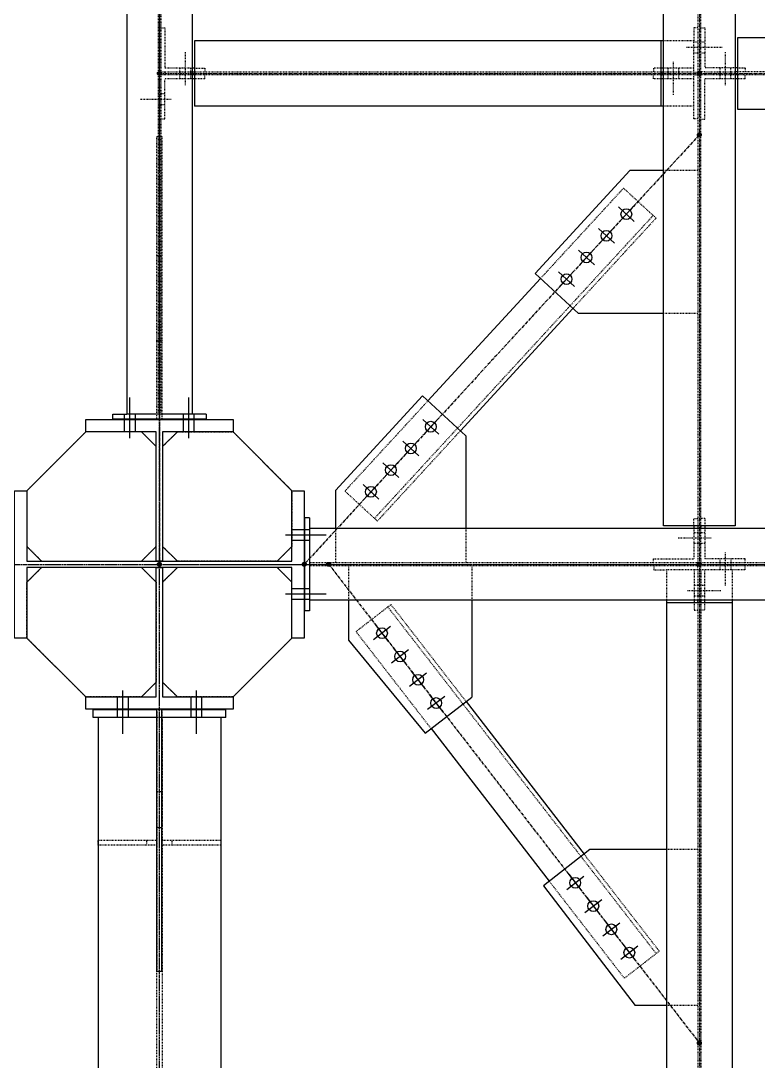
# Model space of a CAD drawing. Header units: millimetres. Extents: x 2102 to 20742, y 12631 to 26594.
# Drawn here: x 8350 to 9852, y 20309 to 22428 of the extents above; entities that cross this region are included whole.
import ezdxf

# ---------------------------------------------------------------- set-up
doc = ezdxf.new("R2010")
doc.units = ezdxf.units.MM
for name, pattern in [('CENTER', [12.7, 7.9375, -1.5875, 1.5875, -1.5875]), ('DXK_LINE_DOT2', [3.9198, 1.9599, -1.9599]), ('DXK_LINE_DOT5', [7.8785, 2.979, -0.9799, 0.9799, -0.9799, 0.9799, -0.9799])]:
    doc.linetypes.add(name, pattern=pattern)
for name, color, linetype in [('1', 7, 'Continuous'), ('2', 7, 'Continuous'), ('4', 7, 'Continuous')]:
    doc.layers.add(name, color=color, linetype=linetype)

# ---------------------------------------------------------------- blocks, each defined once
blk = doc.blocks.new('GridLine-116860372-116902 - 114867')
at = {"layer": '2', "color": 7, "linetype": 'DXK_LINE_DOT5'}
blk.add_line((9575.6, 12454.5), (9575.6, 27661.7), dxfattribs=at)
blk = doc.blocks.new('GridLine-116860372-116906 - 114867')
at = {"layer": '2', "color": 7, "linetype": 'DXK_LINE_DOT5'}
blk.add_line((2535.4, 21320.8), (24512.1, 21320.8), dxfattribs=at)
blk = doc.blocks.new('Part-116860372-114953 - 114867')
at = {"layer": '4', "linetype": 'Continuous'}
blk.add_hatch(color=4, dxfattribs=at).paths.add_polyline_path([(9575.6, 21315.8, -1), (9575.6, 21325.8, -1)])
at = {"layer": '2', "color": 2, "linetype": 'Continuous'}
for p, q in [((9206.8, 21133.3), (9206.8, 21508.3)), ((9206.8, 21508.3), (9238.1, 21508.3)), ((9238.1, 21508.3), (9238.1, 21329)), ((9913.1, 21508.3), (9944.3, 21508.3)), ((9913.1, 21329), (9913.1, 21508.3)), ((9944.3, 21508.3), (9944.3, 21133.3)), ((9238.1, 21329), (9913.1, 21329)), ((9913.1, 21312.7), (9238.1, 21312.7)), ((9238.1, 21312.7), (9238.1, 21133.3)), ((9913.1, 21133.3), (9913.1, 21312.7)), ((9238.1, 21133.3), (9206.8, 21133.3)), ((9944.3, 21133.3), (9913.1, 21133.3))]:
    blk.add_line(p, q, dxfattribs=at)
at = {"layer": '4', "color": 4, "linetype": 'CENTER'}
blk.add_line((9575.6, 21320.8), (9575.6, 21320.8), dxfattribs=at)
at = {"layer": '4', "color": 4, "linetype": 'Continuous'}
blk.add_circle((9575.6, 21320.8), 5, dxfattribs=at)
blk = doc.blocks.new('Part-116860372-114947 - 114867')
at = {"layer": '4', "linetype": 'Continuous'}
for points in [[(10950.6, 21315.8, -1), (10950.6, 21325.8, -1)], [(10950.6, 19065.8, -1), (10950.6, 19075.8, -1)]]:
    blk.add_hatch(color=4, dxfattribs=at).paths.add_polyline_path(points)
at = {"layer": '1', "color": 6, "linetype": 'DXK_LINE_DOT2'}
for p, q in [((10867.3, 21306.9), (10867.3, 21223.1)), ((11033.8, 21306.9), (10867.3, 21306.9)), ((10947, 21306.9), (10947, 21229.3)), ((10954.1, 21306.9), (10954.1, 21229.3)), ((11033.8, 21306.9), (11033.8, 21229.3)), ((10947, 21223.1), (10947, 19233.3)), ((10954.1, 21223.1), (10954.1, 19233.3)), ((10867.3, 19227.1), (10867.3, 19087.1)), ((10947, 19227.1), (10947, 19087.1)), ((10954.1, 19227.1), (10954.1, 19087.1)), ((11033.8, 19227.1), (11033.8, 19087.1)), ((11033.8, 19087.1), (10867.3, 19087.1))]:
    blk.add_line(p, q, dxfattribs=at)
at = {"layer": '2', "color": 2, "linetype": 'Continuous'}
for p, q in [((10867.3, 21229.3), (10867.3, 19227.1)), ((11033.8, 21223.1), (10867.3, 21223.1)), ((10947, 21229.3), (10947, 21223.1)), ((10954.1, 21229.3), (10954.1, 21223.1)), ((11033.8, 21229.3), (11033.8, 19227.1)), ((11033.8, 19233.3), (10867.3, 19233.3)), ((10947, 19233.3), (10947, 19227.1)), ((10954.1, 19233.3), (10954.1, 19227.1))]:
    blk.add_line(p, q, dxfattribs=at)
at = {"layer": '4', "color": 4, "linetype": 'CENTER'}
blk.add_line((10950.6, 21320.8), (10950.6, 19070.8), dxfattribs=at)
at = {"layer": '4', "color": 4, "linetype": 'Continuous'}
for centre in [(10950.6, 21320.8), (10950.6, 19070.8)]:
    blk.add_circle(centre, 5, dxfattribs=at)
blk = doc.blocks.new('Bolt-116860372-115545 - 114867')
at = {"layer": '1', "color": 1, "linetype": 'DXK_LINE_DOT2'}
for p, q in [((10980.8, 21387.3), (10895.8, 21387.3)), ((10946.6, 21401), (10936.6, 21401)), ((10954.5, 21401), (10946.6, 21401)), ((10964.5, 21401), (10954.5, 21401)), ((10946.6, 21373.5), (10936.6, 21373.5)), ((10954.5, 21373.5), (10946.6, 21373.5)), ((10964.5, 21373.5), (10954.5, 21373.5))]:
    blk.add_line(p, q, dxfattribs=at)
blk = doc.blocks.new('Part-116860372-115573 - 114867')
at = {"layer": '1', "color": 6, "linetype": 'DXK_LINE_DOT2'}
for p, q in [((10954.5, 22687.3), (10964.5, 22687.3)), ((10964.5, 22687.3), (10964.5, 22584.8)), ((10964.5, 22574.8), (10954.5, 22574.8)), ((11042.1, 22584.8), (10964.5, 22584.8)), ((11048.3, 22574.8), (11042.1, 22574.8)), ((11048.3, 22584.8), (11067, 22584.8)), ((11067, 22584.8), (11067, 22574.8))]:
    blk.add_line(p, q, dxfattribs=at)
at = {"layer": '2', "color": 2, "linetype": 'Continuous'}
blk.add_line((11048.3, 22584.8), (11042.1, 22584.8), dxfattribs=at)
blk = doc.blocks.new('Part-116860372-115577 - 114867')
at = {"layer": '1', "color": 6, "linetype": 'DXK_LINE_DOT2'}
for p, q in [((10834.1, 22557.3), (10834.1, 22567.3)), ((10852.8, 22557.3), (10834.1, 22557.3)), ((10852.8, 22567.3), (10859.1, 22567.3)), ((10936.6, 22557.3), (10859.1, 22557.3)), ((10936.6, 22567.3), (10946.6, 22567.3)), ((10936.6, 22454.8), (10936.6, 22487.6)), ((10946.6, 22454.8), (10936.6, 22454.8))]:
    blk.add_line(p, q, dxfattribs=at)
at = {"layer": '2', "color": 2, "linetype": 'Continuous'}
blk.add_line((10859.1, 22557.3), (10852.8, 22557.3), dxfattribs=at)
blk = doc.blocks.new('Bolt-116860372-115581 - 114867')
at = {"layer": '1', "color": 1, "linetype": 'DXK_LINE_DOT2'}
for p, q in [((10936.6, 22651), (10946.6, 22651)), ((10946.6, 22651), (10954.5, 22651)), ((10954.5, 22651), (10964.5, 22651)), ((10917.6, 22637.3), (11008.8, 22637.3)), ((10936.6, 22623.5), (10946.6, 22623.5)), ((10946.6, 22623.5), (10954.5, 22623.5)), ((10954.5, 22623.5), (10964.5, 22623.5))]:
    blk.add_line(p, q, dxfattribs=at)
blk = doc.blocks.new('Part-116860372-114943 - 114867')
at = {"layer": '4', "linetype": 'Continuous'}
blk.add_hatch(color=4, dxfattribs=at).paths.add_polyline_path([(9575.6, 21315.8, -1), (9575.6, 21325.8, -1)])
at = {"layer": '1', "color": 6, "linetype": 'DXK_LINE_DOT2'}
for p, q in [((12442, 21324.8), (9958.1, 21324.8)), ((13563.1, 21316.9), (9958.1, 21316.9))]:
    blk.add_line(p, q, dxfattribs=at)
at = {"layer": '2', "color": 2, "linetype": 'Continuous'}
for p, q in [((13569.3, 21412.3), (9958.1, 21412.3)), ((9958.1, 21412.3), (9958.1, 21229.3)), ((13569.3, 21229.3), (9958.1, 21229.3))]:
    blk.add_line(p, q, dxfattribs=at)
at = {"layer": '4', "color": 4, "linetype": 'CENTER'}
blk.add_line((9575.6, 21320.8), (13700.6, 21320.8), dxfattribs=at)
at = {"layer": '4', "color": 4, "linetype": 'Continuous'}
blk.add_circle((9575.6, 21320.8), 5, dxfattribs=at)
blk = doc.blocks.new('Part-116860372-114944 - 114867')
at = {"layer": '4', "linetype": 'Continuous'}
blk.add_hatch(color=4, dxfattribs=at).paths.add_polyline_path([(10950.6, 21315.8, -1), (10950.6, 21325.8, -1)])
at = {"layer": '1', "color": 6, "linetype": 'DXK_LINE_DOT2'}
for p, q in [((10946.6, 24933.3), (10946.6, 21418.6)), ((10954.5, 21418.6), (10954.5, 24933.3)), ((10946.6, 21412.3), (10946.6, 21334.8)), ((10954.5, 21334.8), (10954.5, 21412.3)), ((10946.6, 21334.8), (10954.5, 21334.8))]:
    blk.add_line(p, q, dxfattribs=at)
at = {"layer": '2', "color": 2, "linetype": 'Continuous'}
for p, q in [((10859.1, 21418.6), (10859.1, 24939.6)), ((11042.1, 24939.6), (11042.1, 21418.6)), ((11042.1, 21418.6), (10859.1, 21418.6)), ((10946.6, 21418.6), (10946.6, 21412.3)), ((10954.5, 21412.3), (10954.5, 21418.6))]:
    blk.add_line(p, q, dxfattribs=at)
at = {"layer": '4', "color": 4, "linetype": 'CENTER'}
blk.add_line((10950.6, 25070.8), (10950.6, 21320.8), dxfattribs=at)
at = {"layer": '4', "color": 4, "linetype": 'Continuous'}
blk.add_circle((10950.6, 21320.8), 5, dxfattribs=at)
blk = doc.blocks.new('Part-116860372-114949 - 114867')
at = {"layer": '4', "linetype": 'Continuous'}
for points in [[(9575.6, 22565.8, -1), (9575.6, 22575.8, -1)], [(10950.6, 22565.8, -1), (10950.6, 22575.8, -1)]]:
    blk.add_hatch(color=4, dxfattribs=at).paths.add_polyline_path(points)
at = {"layer": '1', "color": 6, "linetype": 'DXK_LINE_DOT2'}
for p, q in [((10936.6, 22654.1), (10859.1, 22654.1)), ((10936.6, 22487.6), (10936.6, 22654.1)), ((9589.1, 22574.4), (9589.1, 22567.3)), ((9658.8, 22574.4), (9589.1, 22574.4)), ((10852.8, 22574.4), (9665.1, 22574.4)), ((10936.6, 22574.4), (10859.1, 22574.4)), ((9658.8, 22567.3), (9589.1, 22567.3)), ((10852.8, 22567.3), (9665.1, 22567.3)), ((10936.6, 22567.3), (10859.1, 22567.3)), ((10936.6, 22487.6), (10859.1, 22487.6))]:
    blk.add_line(p, q, dxfattribs=at)
at = {"layer": '2', "color": 2, "linetype": 'Continuous'}
for p, q in [((9665.1, 22654.1), (9665.1, 22487.6)), ((10859.1, 22654.1), (9665.1, 22654.1)), ((10852.8, 22654.1), (10852.8, 22487.6)), ((9665.1, 22574.4), (9658.8, 22574.4)), ((10859.1, 22574.4), (10852.8, 22574.4)), ((9665.1, 22567.3), (9658.8, 22567.3)), ((10859.1, 22567.3), (10852.8, 22567.3)), ((10859.1, 22487.6), (9665.1, 22487.6))]:
    blk.add_line(p, q, dxfattribs=at)
at = {"layer": '4', "color": 4, "linetype": 'CENTER'}
blk.add_line((9575.6, 22570.8), (10950.6, 22570.8), dxfattribs=at)
at = {"layer": '4', "color": 4, "linetype": 'Continuous'}
for centre in [(9575.6, 22570.8), (10950.6, 22570.8)]:
    blk.add_circle(centre, 5, dxfattribs=at)
blk = doc.blocks.new('Part-116860372-114951 - 114867')
at = {"layer": '4', "linetype": 'Continuous'}
for points in [[(10950.6, 22565.8, -1), (10950.6, 22575.8, -1)], [(12325.6, 22565.8, -1), (12325.6, 22575.8, -1)]]:
    blk.add_hatch(color=4, dxfattribs=at).paths.add_polyline_path(points)
at = {"layer": '1', "color": 6, "linetype": 'DXK_LINE_DOT2'}
for p, q in [((10964.5, 22574.8), (10964.5, 22566.9)), ((10964.5, 22574.8), (11042.1, 22574.8)), ((12209.1, 22574.8), (11048.3, 22574.8)), ((12311.6, 22574.8), (12209.1, 22574.8)), ((12311.6, 22574.8), (12311.6, 22566.9)), ((11042.1, 22566.9), (10964.5, 22566.9)), ((12227.8, 22566.9), (11048.3, 22566.9)), ((12311.6, 22566.9), (12234.1, 22566.9))]:
    blk.add_line(p, q, dxfattribs=at)
at = {"layer": '2', "color": 2, "linetype": 'Continuous'}
for p, q in [((11048.3, 22479.3), (11048.3, 22662.3)), ((11048.3, 22662.3), (12227.8, 22662.3)), ((12227.8, 22662.3), (12227.8, 22479.3)), ((11048.3, 22574.8), (11042.1, 22574.8)), ((12234.1, 22574.8), (12227.8, 22574.8)), ((11048.3, 22566.9), (11042.1, 22566.9)), ((12234.1, 22566.9), (12227.8, 22566.9)), ((12227.8, 22479.3), (11048.3, 22479.3))]:
    blk.add_line(p, q, dxfattribs=at)
at = {"layer": '4', "color": 4, "linetype": 'CENTER'}
blk.add_line((10950.6, 22570.8), (12325.6, 22570.8), dxfattribs=at)
at = {"layer": '4', "color": 4, "linetype": 'Continuous'}
for centre in [(10950.6, 22570.8), (12325.6, 22570.8)]:
    blk.add_circle(centre, 5, dxfattribs=at)
blk = doc.blocks.new('Part-116860372-114954 - 114867')
at = {"layer": '2', "color": 2, "linetype": 'Continuous'}
for p, q in [((9388.1, 21689.6), (9388.1, 21689.6)), ((9388.1, 21689.6), (9763.1, 21689.6)), ((9388.1, 21658.3), (9388.1, 21689.6)), ((9763.1, 21689.6), (9763.1, 21689.6)), ((9763.1, 21689.6), (9763.1, 21658.3)), ((9388.1, 21658.3), (9388.1, 21658.3)), ((9567.4, 21658.3), (9388.1, 21658.3)), ((9567.4, 21658.3), (9567.4, 21658.3)), ((9567.4, 21329), (9567.4, 21658.3)), ((9583.7, 21658.3), (9583.7, 21658.3)), ((9763.1, 21658.3), (9583.7, 21658.3)), ((9583.7, 21658.3), (9583.7, 21329)), ((9763.1, 21658.3), (9763.1, 21658.3)), ((9567.4, 21329), (9567.4, 21329)), ((9583.7, 21329), (9567.4, 21329)), ((9583.7, 21329), (9583.7, 21329))]:
    blk.add_line(p, q, dxfattribs=at)
blk = doc.blocks.new('Part-116860372-116031 - 114867')
at = {"layer": '1', "color": 6, "linetype": 'DXK_LINE_DOT2'}
for p, q in [((9569.3, 20952.1), (9569.3, 20952.1)), ((9569.3, 20952.1), (9569.3, 20650.8)), ((9581.8, 20952.1), (9569.3, 20952.1)), ((9581.8, 20952.1), (9581.8, 20650.8)), ((9569.3, 20742.2), (9581.8, 20742.2)), ((9569.3, 20650.8), (9569.3, 20284.7)), ((9581.8, 20284.7), (9581.8, 20650.8))]:
    blk.add_line(p, q, dxfattribs=at)
at = {"layer": '2', "color": 2, "linetype": 'Continuous'}
for p, q in [((9569.3, 20284.7), (9569.3, 20952.1)), ((9581.8, 20284.7), (9581.8, 20952.1)), ((9569.3, 20650.8), (9581.8, 20650.8)), ((9569.3, 20284.7), (9581.8, 20284.7))]:
    blk.add_line(p, q, dxfattribs=at)
blk = doc.blocks.new('Part-116860372-114955 - 114867')
at = {"layer": '2', "color": 2, "linetype": 'Continuous'}
for p, q in [((9567.4, 21312.7), (9567.4, 21312.7)), ((9567.4, 20983.3), (9567.4, 21312.7)), ((9567.4, 21312.7), (9583.7, 21312.7)), ((9583.7, 21312.7), (9583.7, 21312.7)), ((9583.7, 21312.7), (9583.7, 20983.3)), ((9388.1, 20983.3), (9388.1, 20983.3)), ((9388.1, 20952.1), (9388.1, 20983.3)), ((9388.1, 20983.3), (9567.4, 20983.3)), ((9567.4, 20983.3), (9567.4, 20983.3)), ((9583.7, 20983.3), (9583.7, 20983.3)), ((9583.7, 20983.3), (9763.1, 20983.3)), ((9763.1, 20983.3), (9763.1, 20983.3)), ((9763.1, 20983.3), (9763.1, 20952.1)), ((9388.1, 20952.1), (9388.1, 20952.1)), ((9763.1, 20952.1), (9388.1, 20952.1)), ((9763.1, 20952.1), (9763.1, 20952.1))]:
    blk.add_line(p, q, dxfattribs=at)
blk = doc.blocks.new('Part-116860372-114965 - 114867')
at = {"layer": '4', "linetype": 'Continuous'}
blk.add_hatch(color=4, dxfattribs=at).paths.add_polyline_path([(9575.6, 21315.8, -1), (9575.6, 21325.8, -1)])
at = {"layer": '1', "color": 6, "linetype": 'DXK_LINE_DOT2'}
for p, q in [((9572, 24688.3), (9572, 21703.3)), ((9579.1, 24688.3), (9579.1, 21703.3))]:
    blk.add_line(p, q, dxfattribs=at)
at = {"layer": '2', "color": 2, "linetype": 'Continuous'}
for p, q in [((9492.3, 23083.3), (9492.3, 21703.3)), ((9658.8, 23083.3), (9658.8, 21703.3)), ((9658.8, 21703.3), (9492.3, 21703.3))]:
    blk.add_line(p, q, dxfattribs=at)
at = {"layer": '4', "color": 4, "linetype": 'CENTER'}
blk.add_line((9575.6, 25070.8), (9575.6, 21320.8), dxfattribs=at)
at = {"layer": '4', "color": 4, "linetype": 'Continuous'}
blk.add_circle((9575.6, 21320.8), 5, dxfattribs=at)
blk = doc.blocks.new('Bolt-116860372-116314 - 114867')
at = {"layer": '2', "color": 1, "linetype": 'Continuous'}
for p, q in [((10159.4, 21123.9), (10125.7, 21167.3)), ((10164.3, 21162.4), (10120.8, 21128.8)), ((10210.2, 21103.1), (10166.7, 21069.5)), ((10205.3, 21064.6), (10171.6, 21108)), ((10256.1, 21043.8), (10212.6, 21010.2)), ((10251.2, 21005.3), (10217.5, 21048.7)), ((10302, 20984.5), (10258.5, 20950.9)), ((10297.1, 20946), (10263.4, 20989.4))]:
    blk.add_line(p, q, dxfattribs=at)
for centre in [(10142.5, 21145.6), (10188.4, 21086.3), (10234.4, 21027), (10280.3, 20967.7)]:
    blk.add_circle(centre, 13.7, dxfattribs=at)
blk = doc.blocks.new('Bolt-116860372-116015 - 114867')
at = {"layer": '2', "color": 1, "linetype": 'Continuous'}
for p, q in [((9500.6, 21642.1), (9500.6, 21745.8)), ((9500.6, 21642.1), (9500.6, 21745.8)), ((9650.6, 21642.1), (9650.6, 21745.8)), ((9650.6, 21642.1), (9650.6, 21745.8)), ((9486.8, 21690.8), (9486.8, 21703.3)), ((9486.8, 21690.8), (9486.8, 21703.3)), ((9514.3, 21690.8), (9514.3, 21703.3)), ((9514.3, 21690.8), (9514.3, 21703.3)), ((9636.8, 21690.8), (9636.8, 21703.3)), ((9636.8, 21690.8), (9636.8, 21703.3)), ((9664.3, 21690.8), (9664.3, 21703.3)), ((9664.3, 21690.8), (9664.3, 21703.3)), ((9486.8, 21658.3), (9486.8, 21689.6)), ((9486.8, 21658.3), (9486.8, 21689.6)), ((9514.3, 21658.3), (9514.3, 21689.6)), ((9514.3, 21658.3), (9514.3, 21689.6)), ((9636.8, 21658.3), (9636.8, 21689.6)), ((9636.8, 21658.3), (9636.8, 21689.6)), ((9664.3, 21658.3), (9664.3, 21689.6)), ((9664.3, 21658.3), (9664.3, 21689.6))]:
    blk.add_line(p, q, dxfattribs=at)
blk = doc.blocks.new('Part-116860372-115104 - 114867')
at = {"layer": '4', "linetype": 'Continuous'}
for points in [[(10950.6, 22409.6, -1), (10950.6, 22419.6, -1)], [(9944.3, 21315.8, -1), (9944.3, 21325.8, -1)]]:
    blk.add_hatch(color=4, dxfattribs=at).paths.add_polyline_path(points)
at = {"layer": '1', "color": 6, "linetype": 'DXK_LINE_DOT2'}
for p, q in [((10757.5, 22278.6), (10546, 22048.6)), ((10757.5, 22278.6), (10840.3, 22202.4)), ((10833, 22209.2), (10123.3, 21437.9)), ((10840.3, 22202.4), (10628.7, 21972.5)), ((10259.5, 21737.2), (10047.9, 21507.3)), ((10130.7, 21431.1), (10342.3, 21661.1)), ((10047.9, 21507.3), (10130.7, 21431.1))]:
    blk.add_line(p, q, dxfattribs=at)
at = {"layer": '2', "color": 2, "linetype": 'Continuous'}
for p, q in [((10546, 22048.6), (10259.5, 21737.2)), ((10628.7, 21972.5), (10342.3, 21661.1))]:
    blk.add_line(p, q, dxfattribs=at)
at = {"layer": '4', "color": 4, "linetype": 'CENTER'}
blk.add_line((10950.6, 22414.6), (9944.3, 21320.8), dxfattribs=at)
at = {"layer": '4', "color": 4, "linetype": 'Continuous'}
for centre in [(10950.6, 22414.6), (9944.3, 21320.8)]:
    blk.add_circle(centre, 5, dxfattribs=at)
blk = doc.blocks.new('Part-116860372-115105 - 114867')
at = {"layer": '4', "linetype": 'Continuous'}
for points in [[(10006.8, 21315.8, -1), (10006.8, 21325.8, -1)], [(10950.6, 20097.1, -1), (10950.6, 20107.1, -1)]]:
    blk.add_hatch(color=4, dxfattribs=at).paths.add_polyline_path(points)
at = {"layer": '1', "color": 6, "linetype": 'DXK_LINE_DOT2'}
for p, q in [((10076.2, 21149.6), (10165.1, 21218.5)), ((10165.1, 21218.5), (10356.5, 20971.4)), ((10157.2, 21212.3), (10840.7, 20329.8)), ((10076.2, 21149.6), (10267.5, 20902.5)), ((10848.6, 20335.9), (10657.2, 20583)), ((10568.3, 20514.1), (10759.6, 20267)), ((10848.6, 20335.9), (10759.6, 20267))]:
    blk.add_line(p, q, dxfattribs=at)
at = {"layer": '2', "color": 2, "linetype": 'Continuous'}
for p, q in [((10356.5, 20971.4), (10657.2, 20583)), ((10267.5, 20902.5), (10568.3, 20514.1))]:
    blk.add_line(p, q, dxfattribs=at)
at = {"layer": '4', "color": 4, "linetype": 'CENTER'}
blk.add_line((10006.8, 21320.8), (10950.6, 20102.1), dxfattribs=at)
at = {"layer": '4', "color": 4, "linetype": 'Continuous'}
for centre in [(10006.8, 21320.8), (10950.6, 20102.1)]:
    blk.add_circle(centre, 5, dxfattribs=at)
blk = doc.blocks.new('Part-116860372-116633 - 114867')
at = {"layer": '1', "color": 6, "linetype": 'DXK_LINE_DOT2'}
blk.add_line((9958.1, 21412.3), (9958.1, 21229.3), dxfattribs=at)
at = {"layer": '2', "color": 2, "linetype": 'Continuous'}
for p, q in [((9958.1, 21439.6), (9945.6, 21439.6)), ((9945.6, 21202.1), (9945.6, 21439.6)), ((9958.1, 21439.6), (9958.1, 21412.3)), ((9958.1, 21229.3), (9958.1, 21202.1)), ((9958.1, 21202.1), (9945.6, 21202.1))]:
    blk.add_line(p, q, dxfattribs=at)
blk = doc.blocks.new('Bolt-116860372-116311 - 114867')
at = {"layer": '2', "color": 1, "linetype": 'Continuous'}
for p, q in [((10617.8, 20531.9), (10651.5, 20488.4)), ((10612.9, 20493.3), (10656.4, 20527)), ((10658.8, 20434), (10702.3, 20467.7)), ((10663.7, 20472.6), (10697.4, 20429.1)), ((10704.7, 20374.7), (10748.2, 20408.4)), ((10709.6, 20413.3), (10743.3, 20369.8)), ((10750.6, 20315.4), (10794.1, 20349.1)), ((10755.5, 20354), (10789.2, 20310.5))]:
    blk.add_line(p, q, dxfattribs=at)
for centre in [(10634.6, 20510.1), (10680.5, 20450.8), (10726.5, 20391.5), (10772.4, 20332.2)]:
    blk.add_circle(centre, 13.7, dxfattribs=at)
blk = doc.blocks.new('Part-116860372-116319 - 114867')
at = {"layer": '1', "color": 6, "linetype": 'DXK_LINE_DOT2'}
for p, q in [((10946.6, 22323.9), (10859.1, 22323.9)), ((10946.6, 21959.8), (10859.1, 21959.8))]:
    blk.add_line(p, q, dxfattribs=at)
at = {"layer": '2', "color": 2, "linetype": 'Continuous'}
for p, q in [((10773.7, 22323.9), (10532.2, 22061.3)), ((10859.1, 22323.9), (10773.7, 22323.9)), ((10532.2, 22061.3), (10642.5, 21959.8)), ((10859.1, 21959.8), (10642.5, 21959.8))]:
    blk.add_line(p, q, dxfattribs=at)
blk = doc.blocks.new('Bolt-116860372-116486 - 114867')
at = {"layer": '1', "color": 1, "linetype": 'DXK_LINE_DOT2'}
for p, q in [((9579.1, 22518.5), (9572, 22518.5)), ((9589.1, 22518.5), (9579.1, 22518.5)), ((9605.4, 22504.8), (9526.6, 22504.8)), ((9579.1, 22491), (9572, 22491)), ((9589.1, 22491), (9579.1, 22491))]:
    blk.add_line(p, q, dxfattribs=at)
blk = doc.blocks.new('Part-116860372-116313 - 114867')
at = {"layer": '1', "color": 6, "linetype": 'DXK_LINE_DOT2'}
for p, q in [((10057.2, 21316.9), (10057.2, 21229.3)), ((10371.3, 21316.9), (10371.3, 21229.3))]:
    blk.add_line(p, q, dxfattribs=at)
at = {"layer": '2', "color": 2, "linetype": 'Continuous'}
for p, q in [((10057.2, 21229.3), (10057.2, 21127.9)), ((10371.3, 21229.3), (10371.3, 20982.9)), ((10057.2, 21127.9), (10252.7, 20891)), ((10252.7, 20891), (10371.3, 20982.9))]:
    blk.add_line(p, q, dxfattribs=at)
blk = doc.blocks.new('Part-116860372-116484 - 114867')
at = {"layer": '1', "color": 6, "linetype": 'DXK_LINE_DOT2'}
for p, q in [((9589.1, 22567.3), (9579.1, 22567.3)), ((9589.1, 22454.8), (9589.1, 22557.3)), ((9658.8, 22557.3), (9589.1, 22557.3)), ((9665.1, 22567.3), (9658.8, 22567.3)), ((9691.6, 22557.3), (9665.1, 22557.3)), ((9691.6, 22557.3), (9691.6, 22567.3)), ((9579.1, 22454.8), (9589.1, 22454.8))]:
    blk.add_line(p, q, dxfattribs=at)
at = {"layer": '2', "color": 2, "linetype": 'Continuous'}
blk.add_line((9665.1, 22557.3), (9658.8, 22557.3), dxfattribs=at)
blk = doc.blocks.new('Part-116860372-115533 - 114867')
at = {"layer": '1', "color": 6, "linetype": 'DXK_LINE_DOT2'}
for p, q in [((10954.1, 21306.9), (10954.1, 21316.9)), ((10964.1, 21306.9), (10964.1, 21229.3)), ((11066.6, 21306.9), (11033.8, 21306.9)), ((11066.6, 21316.9), (11066.6, 21306.9)), ((10954.1, 21223.1), (10954.1, 21229.3)), ((10964.1, 21223.1), (10964.1, 21204.4)), ((10964.1, 21204.4), (10954.1, 21204.4))]:
    blk.add_line(p, q, dxfattribs=at)
at = {"layer": '2', "color": 2, "linetype": 'Continuous'}
blk.add_line((10964.1, 21229.3), (10964.1, 21223.1), dxfattribs=at)
blk = doc.blocks.new('Part-116860372-115534 - 114867')
at = {"layer": '1', "color": 6, "linetype": 'DXK_LINE_DOT2'}
for p, q in [((10834.5, 21316.9), (10834.5, 21306.9)), ((10834.5, 21306.9), (10867.3, 21306.9)), ((10937, 21306.9), (10937, 21229.3)), ((10947, 21306.9), (10947, 21316.9)), ((10937, 21223.1), (10937, 21204.4)), ((10947, 21223.1), (10947, 21229.3)), ((10937, 21204.4), (10947, 21204.4))]:
    blk.add_line(p, q, dxfattribs=at)
at = {"layer": '2', "color": 2, "linetype": 'Continuous'}
blk.add_line((10937, 21229.3), (10937, 21223.1), dxfattribs=at)
blk = doc.blocks.new('Bolt-116860372-115535 - 114867')
at = {"layer": '1', "color": 1, "linetype": 'DXK_LINE_DOT2'}
for p, q in [((10920.8, 21254.4), (11005.8, 21254.4)), ((10937, 21268.1), (10947, 21268.1)), ((10947, 21268.1), (10954.1, 21268.1)), ((10954.1, 21268.1), (10964.1, 21268.1)), ((10937, 21240.6), (10947, 21240.6)), ((10947, 21240.6), (10954.1, 21240.6)), ((10954.1, 21240.6), (10964.1, 21240.6))]:
    blk.add_line(p, q, dxfattribs=at)
blk = doc.blocks.new('Bolt-116860372-115536 - 114867')
at = {"layer": '1', "color": 1, "linetype": 'DXK_LINE_DOT2'}
for p, q in [((11016.6, 21351), (11016.6, 21266)), ((11002.9, 21334.8), (11002.9, 21324.8)), ((11002.9, 21324.8), (11002.9, 21316.9)), ((11030.4, 21334.8), (11030.4, 21324.8)), ((11030.4, 21324.8), (11030.4, 21316.9)), ((11002.9, 21316.9), (11002.9, 21306.9)), ((11030.4, 21316.9), (11030.4, 21306.9))]:
    blk.add_line(p, q, dxfattribs=at)
blk = doc.blocks.new('Part-116860372-115543 - 114867')
at = {"layer": '1', "color": 6, "linetype": 'DXK_LINE_DOT2'}
for p, q in [((10936.6, 21418.6), (10936.6, 21437.3)), ((10936.6, 21437.3), (10946.6, 21437.3)), ((10936.6, 21412.3), (10936.6, 21334.8)), ((10946.6, 21418.6), (10946.6, 21412.3)), ((10834.1, 21324.8), (10834.1, 21334.8)), ((10834.1, 21334.8), (10936.6, 21334.8)), ((10946.6, 21334.8), (10946.6, 21324.8))]:
    blk.add_line(p, q, dxfattribs=at)
at = {"layer": '2', "color": 2, "linetype": 'Continuous'}
blk.add_line((10936.6, 21418.6), (10936.6, 21412.3), dxfattribs=at)
blk = doc.blocks.new('Part-116860372-115544 - 114867')
at = {"layer": '1', "color": 6, "linetype": 'DXK_LINE_DOT2'}
for p, q in [((10964.5, 21437.3), (10954.5, 21437.3)), ((10964.5, 21437.3), (10964.5, 21418.6)), ((10954.5, 21418.6), (10954.5, 21412.3)), ((10964.5, 21412.3), (10964.5, 21334.8)), ((10954.5, 21334.8), (10954.5, 21324.8)), ((11067, 21334.8), (10964.5, 21334.8)), ((11067, 21324.8), (11067, 21334.8))]:
    blk.add_line(p, q, dxfattribs=at)
at = {"layer": '2', "color": 2, "linetype": 'Continuous'}
blk.add_line((10964.5, 21418.6), (10964.5, 21412.3), dxfattribs=at)
blk = doc.blocks.new('Part-116860372-115574 - 114867')
at = {"layer": '1', "color": 6, "linetype": 'DXK_LINE_DOT2'}
for p, q in [((10964.5, 22566.9), (10954.5, 22566.9)), ((10964.5, 22454.4), (10964.5, 22556.9)), ((11042.1, 22556.9), (10964.5, 22556.9)), ((11048.3, 22566.9), (11042.1, 22566.9)), ((11067, 22556.9), (11048.3, 22556.9)), ((11067, 22556.9), (11067, 22566.9)), ((10954.5, 22454.4), (10964.5, 22454.4))]:
    blk.add_line(p, q, dxfattribs=at)
at = {"layer": '2', "color": 2, "linetype": 'Continuous'}
blk.add_line((11048.3, 22556.9), (11042.1, 22556.9), dxfattribs=at)
blk = doc.blocks.new('Bolt-116860372-115575 - 114867')
at = {"layer": '1', "color": 1, "linetype": 'DXK_LINE_DOT2'}
for p, q in [((11017, 22540.6), (11017, 22625.6)), ((11003.3, 22574.8), (11003.3, 22584.8)), ((11003.3, 22566.9), (11003.3, 22574.8)), ((11030.8, 22574.8), (11030.8, 22584.8)), ((11030.8, 22566.9), (11030.8, 22574.8)), ((11003.3, 22556.9), (11003.3, 22566.9)), ((11030.8, 22556.9), (11030.8, 22566.9))]:
    blk.add_line(p, q, dxfattribs=at)
blk = doc.blocks.new('Part-116860372-115578 - 114867')
at = {"layer": '1', "color": 6, "linetype": 'DXK_LINE_DOT2'}
for p, q in [((10946.6, 22686.9), (10936.6, 22686.9)), ((10936.6, 22686.9), (10936.6, 22654.1)), ((10834.1, 22584.4), (10834.1, 22574.4)), ((10852.8, 22584.4), (10834.1, 22584.4)), ((10852.8, 22574.4), (10859.1, 22574.4)), ((10936.6, 22584.4), (10859.1, 22584.4)), ((10936.6, 22574.4), (10946.6, 22574.4))]:
    blk.add_line(p, q, dxfattribs=at)
at = {"layer": '2', "color": 2, "linetype": 'Continuous'}
blk.add_line((10859.1, 22584.4), (10852.8, 22584.4), dxfattribs=at)
blk = doc.blocks.new('Bolt-116860372-115579 - 114867')
at = {"layer": '1', "color": 1, "linetype": 'DXK_LINE_DOT2'}
for p, q in [((10884.1, 22600.6), (10884.1, 22515.6)), ((10870.4, 22584.4), (10870.4, 22574.4)), ((10870.4, 22574.4), (10870.4, 22567.3)), ((10897.9, 22584.4), (10897.9, 22574.4)), ((10897.9, 22574.4), (10897.9, 22567.3)), ((10870.4, 22567.3), (10870.4, 22557.3)), ((10897.9, 22567.3), (10897.9, 22557.3))]:
    blk.add_line(p, q, dxfattribs=at)
blk = doc.blocks.new('Part-116860372-116310 - 114867')
at = {"layer": '1', "color": 6, "linetype": 'DXK_LINE_DOT2'}
for p, q in [((10947, 20594.5), (10867.3, 20594.5)), ((10947, 20197.9), (10867.3, 20197.9))]:
    blk.add_line(p, q, dxfattribs=at)
at = {"layer": '2', "color": 2, "linetype": 'Continuous'}
for p, q in [((10672.1, 20594.5), (10553.5, 20502.6)), ((10867.3, 20594.5), (10672.1, 20594.5)), ((10553.5, 20502.6), (10787.1, 20197.9)), ((10867.3, 20197.9), (10787.1, 20197.9))]:
    blk.add_line(p, q, dxfattribs=at)
blk = doc.blocks.new('Part-116860372-116014 - 114867')
at = {"layer": '1', "color": 6, "linetype": 'DXK_LINE_DOT2'}
blk.add_line((9658.8, 21703.3), (9492.3, 21703.3), dxfattribs=at)
at = {"layer": '2', "color": 2, "linetype": 'Continuous'}
for p, q in [((9456.8, 21690.8), (9456.8, 21703.3)), ((9456.8, 21703.3), (9492.3, 21703.3)), ((9694.3, 21703.3), (9658.8, 21703.3)), ((9694.3, 21703.3), (9694.3, 21690.8)), ((9694.3, 21690.8), (9456.8, 21690.8))]:
    blk.add_line(p, q, dxfattribs=at)
blk = doc.blocks.new('Part-116860372-116316 - 114867')
at = {"layer": '1', "color": 6, "linetype": 'DXK_LINE_DOT2'}
for p, q in [((10023.6, 21412.3), (10023.6, 21324.8)), ((10356.1, 21412.3), (10356.1, 21324.8))]:
    blk.add_line(p, q, dxfattribs=at)
at = {"layer": '2', "color": 2, "linetype": 'Continuous'}
for p, q in [((10245.7, 21749.9), (10023.6, 21508.5)), ((10245.7, 21749.9), (10356.1, 21648.4)), ((10356.1, 21648.4), (10356.1, 21412.3)), ((10023.6, 21508.5), (10023.6, 21412.3))]:
    blk.add_line(p, q, dxfattribs=at)
blk = doc.blocks.new('Bolt-116860372-116485 - 114867')
at = {"layer": '1', "color": 1, "linetype": 'DXK_LINE_DOT2'}
for p, q in [((9641.6, 22541), (9641.6, 22626)), ((9627.9, 22574.4), (9627.9, 22584.4)), ((9627.9, 22567.3), (9627.9, 22574.4)), ((9655.4, 22574.4), (9655.4, 22584.4)), ((9655.4, 22567.3), (9655.4, 22574.4)), ((9627.9, 22557.3), (9627.9, 22567.3)), ((9655.4, 22557.3), (9655.4, 22567.3))]:
    blk.add_line(p, q, dxfattribs=at)
blk = doc.blocks.new('Part-116860372-149923 - 114867')
at = {"layer": '1', "color": 6, "linetype": 'DXK_LINE_DOT2'}
for p, q in [((9621.2, 21658.3), (9763.1, 21658.3)), ((9583.7, 21620.8), (9583.7, 21366.5)), ((9913.1, 21508.3), (9913.1, 21366.5)), ((9875.6, 21329), (9621.2, 21329))]:
    blk.add_line(p, q, dxfattribs=at)
at = {"layer": '2', "color": 2, "linetype": 'Continuous'}
for p, q in [((9621.2, 21658.3), (9583.7, 21620.8)), ((9763.1, 21658.3), (9913.1, 21508.3)), ((9583.7, 21366.5), (9621.2, 21329)), ((9913.1, 21366.5), (9875.6, 21329))]:
    blk.add_line(p, q, dxfattribs=at)
blk = doc.blocks.new('Part-116860372-116033 - 114867')
at = {"layer": '1', "color": 6, "linetype": 'DXK_LINE_DOT2'}
for p, q in [((9569.3, 21890.2), (9569.3, 22409.9)), ((9569.3, 22409.9), (9581.8, 22409.9)), ((9581.8, 22409.9), (9581.8, 21890.2)), ((9569.3, 22107), (9581.8, 22107)), ((9569.3, 21690.8), (9569.3, 21890.2)), ((9569.3, 21890.2), (9581.8, 21890.2)), ((9581.8, 21890.2), (9581.8, 21690.8)), ((9569.3, 21690.8), (9569.3, 21689.6)), ((9569.3, 21689.6), (9569.3, 21689.6)), ((9569.3, 21689.6), (9581.8, 21689.6)), ((9581.8, 21689.6), (9581.8, 21690.8))]:
    blk.add_line(p, q, dxfattribs=at)
at = {"layer": '2', "color": 2, "linetype": 'Continuous'}
for p, q in [((9569.3, 21689.6), (9569.3, 21690.8)), ((9581.8, 21690.8), (9581.8, 21689.6))]:
    blk.add_line(p, q, dxfattribs=at)
blk = doc.blocks.new('Bolt-116860372-116317 - 114867')
at = {"layer": '2', "color": 1, "linetype": 'Continuous'}
for p, q in [((10246.4, 21689.8), (10286.9, 21652.6)), ((10285.3, 21691.4), (10248, 21650.9)), ((10195.6, 21634.6), (10236.1, 21597.4)), ((10234.5, 21636.2), (10197.2, 21595.8)), ((10144.8, 21579.4), (10185.3, 21542.2)), ((10183.7, 21581), (10146.5, 21540.6)), ((10094.1, 21524.2), (10134.5, 21487)), ((10132.9, 21525.8), (10095.7, 21485.4))]:
    blk.add_line(p, q, dxfattribs=at)
for centre in [(10266.6, 21671.2), (10215.9, 21616), (10165.1, 21560.8), (10114.3, 21505.6)]:
    blk.add_circle(centre, 13.8, dxfattribs=at)
blk = doc.blocks.new('Bolt-116860372-116320 - 114867')
at = {"layer": '2', "color": 1, "linetype": 'Continuous'}
for p, q in [((10784.9, 22193.9), (10744.5, 22231.2)), ((10746.1, 22192.3), (10783.3, 22232.8)), ((10734.2, 22138.7), (10693.7, 22176)), ((10695.3, 22137.1), (10732.5, 22177.6)), ((10683.4, 22083.5), (10642.9, 22120.8)), ((10644.5, 22081.9), (10681.8, 22122.4)), ((10593.8, 22026.7), (10631, 22067.2)), ((10632.6, 22028.4), (10592.1, 22065.6))]:
    blk.add_line(p, q, dxfattribs=at)
for centre in [(10764.7, 22212.6), (10713.9, 22157.4), (10663.1, 22102.2), (10612.4, 22047)]:
    blk.add_circle(centre, 13.7, dxfattribs=at)
blk = doc.blocks.new('Part-116860372-116483 - 114867')
at = {"layer": '1', "color": 6, "linetype": 'DXK_LINE_DOT2'}
for p, q in [((9579.1, 22686.9), (9589.1, 22686.9)), ((9589.1, 22686.9), (9589.1, 22584.4)), ((9589.1, 22574.4), (9579.1, 22574.4)), ((9658.8, 22584.4), (9589.1, 22584.4)), ((9665.1, 22574.4), (9658.8, 22574.4)), ((9665.1, 22584.4), (9691.6, 22584.4)), ((9691.6, 22584.4), (9691.6, 22574.4))]:
    blk.add_line(p, q, dxfattribs=at)
at = {"layer": '2', "color": 2, "linetype": 'Continuous'}
blk.add_line((9665.1, 22584.4), (9658.8, 22584.4), dxfattribs=at)
blk = doc.blocks.new('Bolt-116860372-116634 - 114867')
at = {"layer": '2', "color": 1, "linetype": 'Continuous'}
for p, q in [((9913.1, 21409.6), (9944.3, 21409.6)), ((9913.1, 21409.6), (9944.3, 21409.6)), ((9945.6, 21409.6), (9958.1, 21409.6)), ((9945.6, 21409.6), (9958.1, 21409.6)), ((9896.8, 21395.8), (10000.6, 21395.8)), ((9896.8, 21395.8), (10000.6, 21395.8)), ((9913.1, 21382.1), (9944.3, 21382.1)), ((9913.1, 21382.1), (9944.3, 21382.1)), ((9945.6, 21382.1), (9958.1, 21382.1)), ((9945.6, 21382.1), (9958.1, 21382.1)), ((9896.8, 21245.8), (10000.6, 21245.8)), ((9896.8, 21245.8), (10000.6, 21245.8)), ((9913.1, 21259.6), (9944.3, 21259.6)), ((9913.1, 21259.6), (9944.3, 21259.6)), ((9945.6, 21259.6), (9958.1, 21259.6)), ((9945.6, 21259.6), (9958.1, 21259.6)), ((9913.1, 21232.1), (9944.3, 21232.1)), ((9913.1, 21232.1), (9944.3, 21232.1)), ((9945.6, 21232.1), (9958.1, 21232.1)), ((9945.6, 21232.1), (9958.1, 21232.1))]:
    blk.add_line(p, q, dxfattribs=at)
blk = doc.blocks.new('Part-116860372-149922 - 114867')
at = {"layer": '1', "color": 6, "linetype": 'DXK_LINE_DOT2'}
for p, q in [((9529.9, 21658.3), (9388.1, 21658.3)), ((9567.4, 21366.5), (9567.4, 21620.8)), ((9238.1, 21508.3), (9238.1, 21366.5)), ((9275.6, 21329), (9529.9, 21329))]:
    blk.add_line(p, q, dxfattribs=at)
at = {"layer": '2', "color": 2, "linetype": 'Continuous'}
for p, q in [((9388.1, 21658.3), (9238.1, 21508.3)), ((9567.4, 21620.8), (9529.9, 21658.3)), ((9238.1, 21366.5), (9275.6, 21329)), ((9529.9, 21329), (9567.4, 21366.5))]:
    blk.add_line(p, q, dxfattribs=at)
blk = doc.blocks.new('Part-116860372-149924 - 114867')
at = {"layer": '1', "color": 6, "linetype": 'DXK_LINE_DOT2'}
for p, q in [((9529.9, 21312.7), (9275.6, 21312.7)), ((9238.1, 21133.3), (9238.1, 21275.2)), ((9567.4, 21275.2), (9567.4, 21020.8)), ((9529.9, 20983.3), (9388.1, 20983.3))]:
    blk.add_line(p, q, dxfattribs=at)
at = {"layer": '2', "color": 2, "linetype": 'Continuous'}
for p, q in [((9275.6, 21312.7), (9238.1, 21275.2)), ((9529.9, 21312.7), (9567.4, 21275.2)), ((9388.1, 20983.3), (9238.1, 21133.3)), ((9567.4, 21020.8), (9529.9, 20983.3))]:
    blk.add_line(p, q, dxfattribs=at)
blk = doc.blocks.new('Part-116860372-149925 - 114867')
at = {"layer": '1', "color": 6, "linetype": 'DXK_LINE_DOT2'}
for p, q in [((9875.6, 21312.7), (9621.2, 21312.7)), ((9583.7, 21275.2), (9583.7, 21020.8)), ((9913.1, 21133.3), (9913.1, 21275.2)), ((9763.1, 20983.3), (9621.2, 20983.3))]:
    blk.add_line(p, q, dxfattribs=at)
at = {"layer": '2', "color": 2, "linetype": 'Continuous'}
for p, q in [((9621.2, 21312.7), (9583.7, 21275.2)), ((9875.6, 21312.7), (9913.1, 21275.2)), ((9763.1, 20983.3), (9913.1, 21133.3)), ((9621.2, 20983.3), (9583.7, 21020.8))]:
    blk.add_line(p, q, dxfattribs=at)
blk = doc.blocks.new('Part-116860372-157432 - 114867')
at = {"layer": '1', "color": 6, "linetype": 'DXK_LINE_DOT2'}
for p, q in [((9568.1, 20930.8), (9568.1, 12960.8)), ((9583.1, 20930.8), (9568.1, 20930.8)), ((9583.1, 12960.8), (9583.1, 20930.8))]:
    blk.add_line(p, q, dxfattribs=at)
blk = doc.blocks.new('Part-116860372-157433 - 114867')
at = {"layer": '2', "color": 2, "linetype": 'Continuous'}
for p, q in [((9419.3, 20930.8), (9419.3, 19227.1)), ((9569.3, 20930.8), (9419.3, 20930.8)), ((9731.8, 20930.8), (9581.8, 20930.8)), ((9731.8, 20930.8), (9731.8, 19945.8))]:
    blk.add_line(p, q, dxfattribs=at)
blk = doc.blocks.new('Part-116860372-157451 - 114867')
at = {"layer": '1', "color": 6, "linetype": 'DXK_LINE_DOT2'}
for p, q in [((9568.1, 20930.8), (9419.3, 20930.8)), ((9581.8, 20950.8), (9569.3, 20950.8)), ((9731.8, 20930.8), (9583.1, 20930.8))]:
    blk.add_line(p, q, dxfattribs=at)
at = {"layer": '2', "color": 2, "linetype": 'Continuous'}
for p, q in [((9406.8, 20930.8), (9406.8, 20950.8)), ((9569.3, 20950.8), (9406.8, 20950.8)), ((9419.3, 20930.8), (9406.8, 20930.8)), ((9744.3, 20950.8), (9581.8, 20950.8)), ((9744.3, 20930.8), (9731.8, 20930.8)), ((9744.3, 20930.8), (9744.3, 20950.8))]:
    blk.add_line(p, q, dxfattribs=at)
blk = doc.blocks.new('Bolt-116860372-157452 - 114867')
at = {"layer": '2', "color": 1, "linetype": 'Continuous'}
for p, q in [((9468.1, 20983.3), (9468.1, 20952.1)), ((9468.1, 20983.3), (9468.1, 20952.1)), ((9468.1, 20983.3), (9468.1, 20952.1)), ((9468.1, 20983.3), (9468.1, 20952.1)), ((9481.8, 20999.6), (9481.8, 20889.6)), ((9481.8, 20999.6), (9481.8, 20889.6)), ((9481.8, 20999.6), (9481.8, 20889.6)), ((9481.8, 20999.6), (9481.8, 20889.6)), ((9495.6, 20983.3), (9495.6, 20952.1)), ((9495.6, 20983.3), (9495.6, 20952.1)), ((9495.6, 20983.3), (9495.6, 20952.1)), ((9495.6, 20983.3), (9495.6, 20952.1)), ((9655.6, 20983.3), (9655.6, 20952.1)), ((9655.6, 20983.3), (9655.6, 20952.1)), ((9655.6, 20983.3), (9655.6, 20952.1)), ((9655.6, 20983.3), (9655.6, 20952.1)), ((9669.3, 20999.6), (9669.3, 20889.6)), ((9669.3, 20999.6), (9669.3, 20889.6)), ((9669.3, 20999.6), (9669.3, 20889.6)), ((9669.3, 20999.6), (9669.3, 20889.6)), ((9683.1, 20983.3), (9683.1, 20952.1)), ((9683.1, 20983.3), (9683.1, 20952.1)), ((9683.1, 20983.3), (9683.1, 20952.1)), ((9683.1, 20983.3), (9683.1, 20952.1)), ((9468.1, 20950.8), (9468.1, 20930.8)), ((9468.1, 20950.8), (9468.1, 20930.8)), ((9468.1, 20950.8), (9468.1, 20930.8)), ((9468.1, 20950.8), (9468.1, 20930.8)), ((9495.6, 20950.8), (9495.6, 20930.8)), ((9495.6, 20950.8), (9495.6, 20930.8)), ((9495.6, 20950.8), (9495.6, 20930.8)), ((9495.6, 20950.8), (9495.6, 20930.8)), ((9655.6, 20950.8), (9655.6, 20930.8)), ((9655.6, 20950.8), (9655.6, 20930.8)), ((9655.6, 20950.8), (9655.6, 20930.8)), ((9655.6, 20950.8), (9655.6, 20930.8)), ((9683.1, 20950.8), (9683.1, 20930.8)), ((9683.1, 20950.8), (9683.1, 20930.8)), ((9683.1, 20950.8), (9683.1, 20930.8)), ((9683.1, 20950.8), (9683.1, 20930.8))]:
    blk.add_line(p, q, dxfattribs=at)
blk = doc.blocks.new('Part-116860372-157472 - 114867')
at = {"layer": '1', "color": 6, "linetype": 'DXK_LINE_DOT2'}
for p, q in [((9583.1, 20618.3), (9731.8, 20618.3)), ((9608.1, 20605.8), (9608.1, 20618.3)), ((9731.8, 20618.3), (9731.8, 20605.8)), ((9731.8, 20605.8), (9583.1, 20605.8))]:
    blk.add_line(p, q, dxfattribs=at)
blk = doc.blocks.new('Part-116860372-157473 - 114867')
at = {"layer": '1', "color": 6, "linetype": 'DXK_LINE_DOT2'}
for p, q in [((9419.3, 20605.8), (9419.3, 20618.3)), ((9419.3, 20618.3), (9568.1, 20618.3)), ((9543.1, 20605.8), (9543.1, 20618.3)), ((9568.1, 20605.8), (9419.3, 20605.8))]:
    blk.add_line(p, q, dxfattribs=at)
blk = doc.blocks.new('Part-116860372-157480 - 114867')
at = {"layer": '1', "color": 6, "linetype": 'DXK_LINE_DOT2'}
for p, q in [((9388.1, 21658.3), (9238.1, 21508.3)), ((9567.4, 21620.8), (9529.9, 21658.3)), ((9238.1, 21366.5), (9275.6, 21329)), ((9529.9, 21329), (9567.4, 21366.5))]:
    blk.add_line(p, q, dxfattribs=at)
blk = doc.blocks.new('Part-116860372-157481 - 114867')
at = {"layer": '1', "color": 6, "linetype": 'DXK_LINE_DOT2'}
for p, q in [((9583.7, 21620.8), (9621.2, 21658.3)), ((9763.1, 21658.3), (9913.1, 21508.3)), ((9621.2, 21329), (9583.7, 21366.5)), ((9913.1, 21366.5), (9875.6, 21329))]:
    blk.add_line(p, q, dxfattribs=at)
blk = doc.blocks.new('Part-116860372-157482 - 114867')
at = {"layer": '1', "color": 6, "linetype": 'DXK_LINE_DOT2'}
for p, q in [((9238.1, 21275.2), (9275.6, 21312.7)), ((9529.9, 21312.7), (9567.4, 21275.2)), ((9388.1, 20983.3), (9238.1, 21133.3)), ((9567.4, 21020.8), (9529.9, 20983.3))]:
    blk.add_line(p, q, dxfattribs=at)
blk = doc.blocks.new('Part-116860372-157483 - 114867')
at = {"layer": '1', "color": 6, "linetype": 'DXK_LINE_DOT2'}
for p, q in [((9621.2, 21312.7), (9583.7, 21275.2)), ((9913.1, 21275.2), (9875.6, 21312.7)), ((9763.1, 20983.3), (9913.1, 21133.3)), ((9583.7, 21020.8), (9621.2, 20983.3))]:
    blk.add_line(p, q, dxfattribs=at)

msp = doc.modelspace()

# ---------------------------------------------------------------- block references
at = {"xscale": 0.8, "yscale": 0.8, "zscale": 0.8}
for name in ['GridLine-116860372-116902 - 114867', 'Part-116860372-114965 - 114867', 'Part-116860372-114944 - 114867', 'Part-116860372-116483 - 114867', 'Part-116860372-115578 - 114867', 'Part-116860372-115573 - 114867', 'Part-116860372-114949 - 114867', 'Bolt-116860372-115581 - 114867', 'Part-116860372-114951 - 114867', 'Bolt-116860372-116485 - 114867', 'Bolt-116860372-115575 - 114867', 'Bolt-116860372-115579 - 114867', 'Part-116860372-116484 - 114867', 'Part-116860372-115577 - 114867', 'Part-116860372-115574 - 114867', 'Bolt-116860372-116486 - 114867', 'Part-116860372-116033 - 114867', 'Part-116860372-115104 - 114867', 'Part-116860372-116319 - 114867', 'Bolt-116860372-116320 - 114867', 'Bolt-116860372-116015 - 114867', 'Part-116860372-116316 - 114867', 'Part-116860372-114954 - 114867', 'Part-116860372-116014 - 114867', 'Bolt-116860372-116317 - 114867', 'Part-116860372-149922 - 114867', 'Part-116860372-157480 - 114867', 'Part-116860372-149923 - 114867', 'Part-116860372-157481 - 114867', 'Part-116860372-114953 - 114867', 'GridLine-116860372-116906 - 114867', 'Part-116860372-116633 - 114867', 'Part-116860372-115543 - 114867', 'Part-116860372-115544 - 114867', 'Part-116860372-114943 - 114867', 'Bolt-116860372-116634 - 114867', 'Bolt-116860372-115545 - 114867', 'Bolt-116860372-115536 - 114867', 'Part-116860372-115105 - 114867', 'Part-116860372-114947 - 114867', 'Part-116860372-149924 - 114867', 'Part-116860372-157482 - 114867', 'Part-116860372-114955 - 114867', 'Part-116860372-149925 - 114867', 'Part-116860372-157483 - 114867', 'Part-116860372-116313 - 114867', 'Part-116860372-115534 - 114867', 'Part-116860372-115533 - 114867', 'Bolt-116860372-115535 - 114867', 'Bolt-116860372-116314 - 114867', 'Bolt-116860372-157452 - 114867', 'Part-116860372-157451 - 114867', 'Part-116860372-116031 - 114867', 'Part-116860372-157433 - 114867', 'Part-116860372-157432 - 114867', 'Part-116860372-157473 - 114867', 'Part-116860372-157472 - 114867', 'Part-116860372-116310 - 114867', 'Bolt-116860372-116311 - 114867']:
    msp.add_blockref(name, (971.5, 4264.2), dxfattribs=at)

doc.saveas('drawing.dxf')
